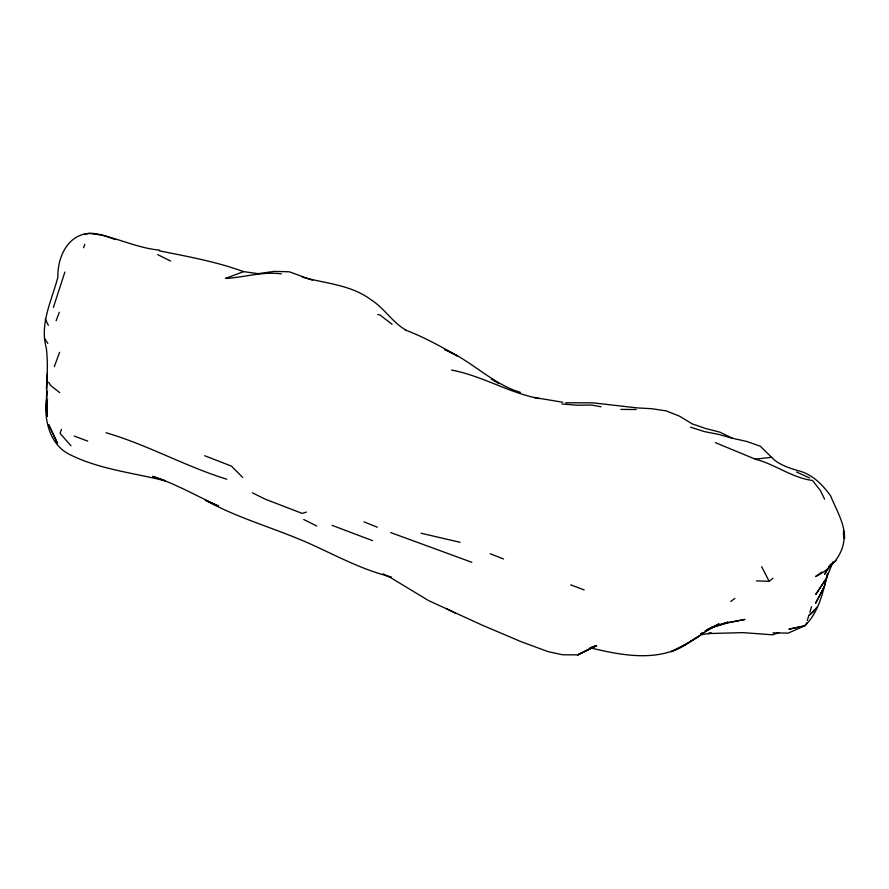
<?xml version="1.0" encoding="UTF-8"?>
<svg xmlns="http://www.w3.org/2000/svg" width="889" height="889" viewBox="0 0 889 889"><rect width="100%" height="100%" fill="white"/><g stroke="black" fill="none" stroke-linecap="round" stroke-linejoin="round"><path stroke-width="1.33" d="M47.361 391.249L45.795 405.006L46.417 410.685L47.173 402.072L47.217 416.419C45.028 393.705 49.095 370.913 46.35 348.31C39.438 323.852 51.795 300.438 57.841 277.246C57.418 250.831 74.298 225.528 103.524 235.641C122.315 240.197 140.284 248.409 159.698 250.142M46.417 389.015L47.339 373.458M46.417 410.685L47.539 399.361M824.359 586.54L815.613 603.131L824.359 586.54L827.648 573.405C823.025 591.818 818.958 612.254 804.734 625.834L788.121 633.124L772.941 632.846M64.875 272.067L53.373 307.438M809.846 612.188L811.568 606.665M807.268 620.511L808.834 615.51L817.213 607.165M61.441 429.409L60.063 433.365L70.953 445.756M54.329 366.668L59.574 352.333M83.555 247.775L84.833 244.342M56.118 320.718L59.319 312.261M826.37 578.395L815.846 594.33L826.37 578.395L832.949 561.87M821.847 572.06L815.658 576.494C832.615 568.538 847.439 550.013 843.405 530.577M829.504 566.204L824.559 574.294L831.282 563.848M804.734 625.834L789.132 629.134L804.734 625.834L807.134 622.567M828.67 566.904L830.348 564.793M808.834 615.51L813.891 611.399M756.472 580.906L769.129 581.317L772.997 578.239M730.814 601.453L734.903 598.408M831.071 564.337L836.016 560.692M705.199 630.968L708.666 628.923M700.576 633.768L702.888 632.423M705.199 631.09L714.512 626.467L711.244 627.745M688.753 642.547C659.76 662.994 621.811 655.426 590.018 647.781M688.786 642.491L671.251 651.67C688.686 644.958 702.554 632.223 719.079 623.834L710.778 627.912L728.102 622.133L710.989 627.745L728.28 622.745L744.96 619.433L724.98 623.189M709.478 628.445L714.689 626.423M312.684 280.268L289.292 271.79L274.19 271.401L258.099 273.668L243.553 271.623L225.45 278.457C244.153 277.457 262.533 271.278 281.357 273.89M778.864 632.546L772.641 634.813L742.871 632.624L708.022 633.568L711.344 633.09L700.499 634.846M707.688 629.29L711.478 627.945M591.329 647.325L596.475 645.67L577.739 654.86L562.581 654.771L548.369 651.737L521.343 641.78L481.86 625L428.931 600.764M715.689 626.045L723.679 623.511M306.361 512.097L302.193 513.398L265.178 499.151L252.298 492.739M590.152 647.903L596.652 645.959L594.03 646.414M84.522 234.229L89.456 233.374L103.991 235.463L115.059 239.519M715.445 442.678L755.294 459.157L771.596 457.313C778.497 464.558 788.132 467.581 797.4 470.514C811.79 473.67 822.381 484.383 830.682 495.973C836.227 509.886 844.783 522.999 844.55 538.578L843.283 533.444M620.911 409.407L636.146 409.529M565.66 402.784L593.085 402.85L637.124 407.907L651.881 408.718L666.217 410.896L679.607 416.208L692.175 423.875L705.799 428.554L719.801 432.121L732.492 438.299L746.66 441.422L760.262 446.189L771.596 457.313M561.748 403.928L576.572 405.206L591.896 405.073L601.031 406.784M533.889 397.427L562.704 402.239M159.253 250.82C187.623 256.521 216.271 261.644 243.553 271.623M460.113 542.312L421.097 533.233M302.304 277.157C325.452 283.469 350.844 284.769 370.746 299.56C384.137 307.894 392.127 322.085 405.784 330.052M539.334 398.628C508.852 392.86 482.027 375.758 451.523 370.057M165.176 480.838C133.128 472.759 99.301 469.392 69.409 454.379C51.24 445.267 45.183 424.009 45.795 405.006M377.758 314.484L380.136 315.117L392.138 324.329M732.492 438.299L718.612 434.377L704.321 431.576L690.609 427.164M391.216 576.939C362.89 570.082 337.387 556.236 311.05 544.279C276.201 528.511 238.785 518.787 205.215 500.085L218.461 506.019C196.558 495.951 175.7 483.738 152.575 476.371L165.176 480.727M105.991 432.732C147.607 444.822 185.479 466.492 226.828 479.238M471.815 562.293L390.682 532.567M372.524 540.645L332.142 525.366M755.294 459.157C775.152 464.291 792.088 477.849 812.546 480.471L820.48 490.684L824.559 499.185M74.209 436.077L87.7 441.1M570.705 584.84L584.162 589.929M405.395 330.019C423.542 336.898 440.655 346.31 457.446 355.978L444.378 349.355C471.537 360.578 491.928 383.792 520.398 392.393M490.183 553.747L503.574 558.981M364.001 521.854L377.347 527.21M204.681 455.724L231.496 466.147L242.653 477.449M796.533 472.037L809.701 477.993M157.72 254.632L170.599 261.044M303.738 519.52L316.717 525.999M382.937 573.783L391.171 577.972L428.065 600.286M446.078 608.387L455.468 613.243M494.317 380.903L498.918 383.715M491.561 379.203L494.595 381.081M59.73 392.638L50.829 385.626L48.584 382.281M44.45 338.298L47.795 343.41M761.64 566.671L769.129 581.317M45.228 318.795L48.362 325.385M698.865 636.246L689.264 642.147L698.865 636.246M594.352 646.581L577.828 654.849L594.352 646.581M57.496 443.3L48.806 424.886L57.496 443.3"/></g></svg>
